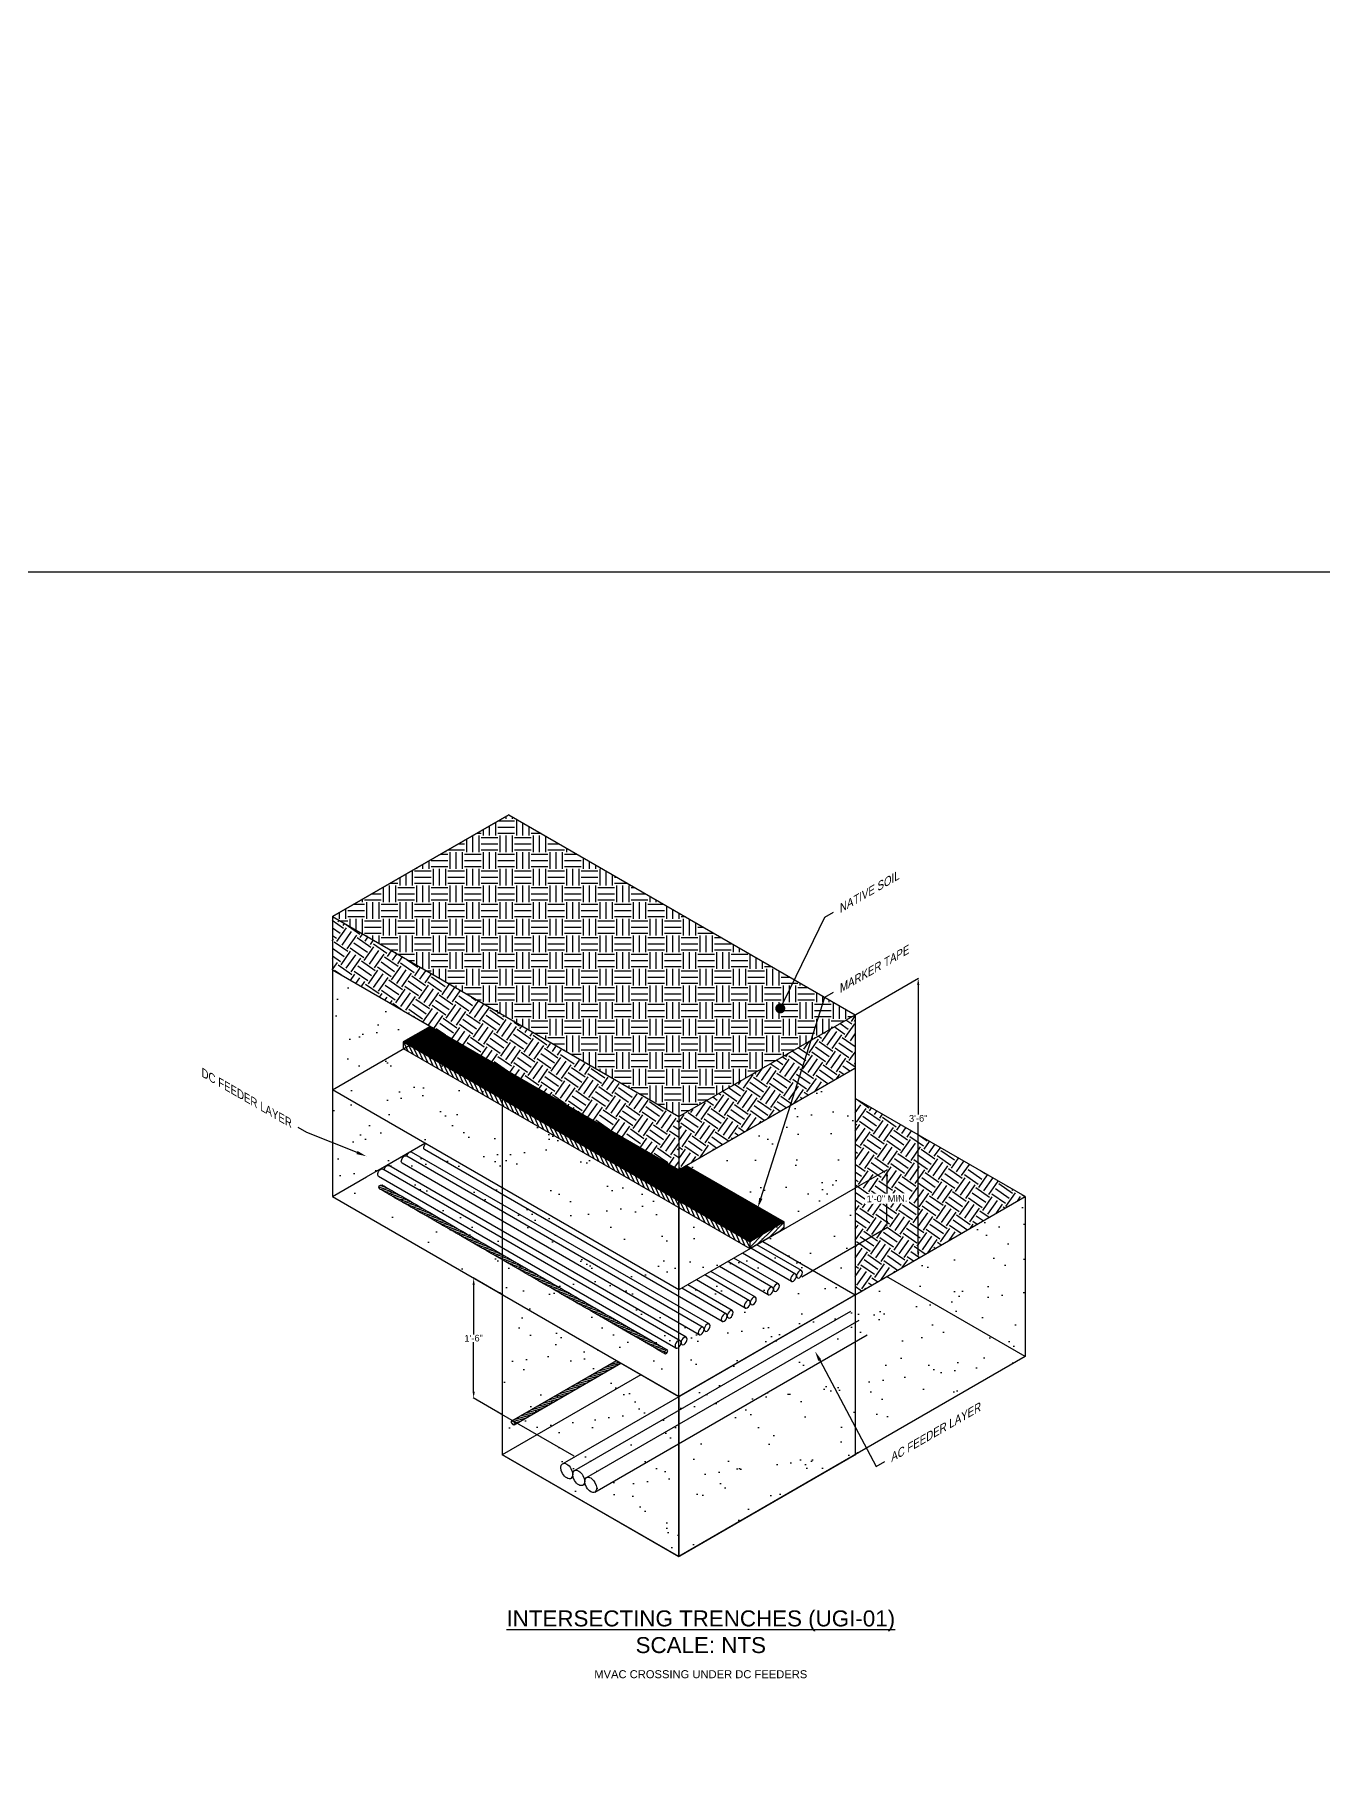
# Model space of a CAD drawing. Header units: feet. Extents: x -1012 to 2720, y -48 to 612.
# Drawn here: x 880 to 1073.4, y 353 to 612 of the extents above; entities that cross this region are included whole.
import ezdxf
from ezdxf import colors
from ezdxf.entities.mleader import LeaderData, LeaderLine
from ezdxf.math import Vec2, Vec3

# ---------------------------------------------------------------- set-up
doc = ezdxf.new("R2010")
doc.units = ezdxf.units.FT
doc.header["$MEASUREMENT"] = 0
for name, color, linetype in [('E-CABL-ACMV', 1, 'AC_CABLE'), ('E-CABL-HARN-CBHR', 2, 'Continuous'), ('E-CABL-UG2', 142, 'GROUND_WIRE_G2'), ('E-MRKR-TREN', 6, 'Continuous'), ('E-TREN', 3, 'Continuous'), ('E-TREN-HATCH', 254, 'Continuous'), ('G-ANNO-TEXT', 1, 'Continuous'), ('G-DIMS', 7, 'Continuous'), ('text', 1, 'Continuous')]:
    doc.layers.add(name, color=color, linetype=linetype)
doc.styles.add('NEI-A', font='arial.ttf')
doc.styles.get("Standard").update_dxf_attribs({"font": 'arial.ttf'})
doc.linetypes.add('AC_CABLE', pattern='A,1,-0.2,["AC",Standard,S=0.1,R=0,X=-0.1,Y=-0.05],-0.2', length=1.4)
doc.linetypes.add('GROUND_WIRE_G2', pattern='A,1,-0.2,["G2",Standard,S=0.1,R=0,X=-0.1,Y=-0.05],-0.2', length=1.4)
doc.dimstyles.new('NEI-A', dxfattribs={"dimtxt": 0.1, "dimasz": 0.125, "dimexe": 0.0625, "dimexo": 0.0625, "dimgap": 0.0625, "dimtad": 0, "dimtih": 1, "dimtoh": 1, "dimdec": 4, "dimzin": 3, "dimdsep": 46, "dimlunit": 4, "dimtxsty": 'NEI-A', "dimcen": 0, "dimadec": 0, "dimazin": 0, "dimtfac": 0.75, "dimtdec": 4, "dimtofl": 0, "dimtmove": 0, "dimatfit": 3, "dimfxl": 1, "dimfrac": 1, "dimtolj": 1, "dimtzin": 0, "dimarcsym": 0})
pattern_1 = [(55, (-6082890.4384, -2152117.796), (-0.6139390198, 3.4818212016), [2.5, -2.5]), (55, (-6082891.2064, -2152117.2583), (-0.6139390198, 3.4818212016), [2.5, -2.5]), (55, (-6082891.9743, -2152116.7206), (-0.6139390198, 3.4818212016), [2.5, -2.5]), (145, (-6082892.051, -2152116.2854), (-3.4818212016, -0.6139390198), [2.5, -2.5]), (145, (-6082891.5133, -2152115.5174), (-3.4818212016, -0.6139390198), [2.5, -2.5]), (145, (-6082890.9756, -2152114.7495), (-3.4818212016, -0.6139390198), [2.5, -2.5])]
pattern_2 = [(37.5, (-6082890.4384, -2152117.796), (-0.2519734324, 7.707295076), [0, -6.08, 0, -6.8, 0, -6.5]), (7.5, (-6082890.438, -2152117.796), (7.079106821, 11.288584261), [0, -3.28, 0, -5.48, 0, -2.1]), (327.5, (-6082895.3584, -2152117.796), (12.456567447, 0.022636214), [0, -2, 0, -7.2, 0, -9.4]), (317.5, (-6082895.358, -2152117.796), (12.024506418, 3.51070226), [0, -1, 0, -4.72, 0, -5.4])]

# ---------------------------------------------------------------- blocks, each defined once
blk = doc.blocks.new('*D22')
at = {"layer": 'Defpoints', "color": 0, "transparency": 16777216}
for p in [(950.2, 423), (945.91, 407.47), (950.2, 405)]:
    blk.add_point(p, dxfattribs=at)
at = {"layer": 'text', "color": 0, "lineweight": -2, "transparency": 16777216}
for p, q in [((950.13, 423.03), (945.85, 425.51)), ((945.91, 424.47), (945.91, 417.04)), ((945.91, 408.47), (945.91, 415.9)), ((950.13, 405.03), (945.85, 407.51))]:
    blk.add_line(p, q, dxfattribs=at)
at = {"layer": 'text', "color": 0, "transparency": 16777216}
for points in [[(945.75, 424.47), (946.08, 424.47), (945.91, 425.47)], [(945.75, 408.47), (946.08, 408.47), (945.91, 407.47)]]:
    blk.add_solid(points, dxfattribs=at)
at = {"layer": 'text', "color": 0, "transparency": 16777216, "insert": (945.91, 416.47), "char_height": 1, "attachment_point": 5, "rotation": 1, "style": 'NEI-A'}
blk.add_mtext('\\A1;1\'-6"', dxfattribs=at)
blk = doc.blocks.new('*D23')
at = {"layer": 'Defpoints', "color": 0, "transparency": 16777216}
for p in [(1007.91, 441.74), (1003.02, 438.92), (995.07, 425.67)]:
    blk.add_point(p, dxfattribs=at)
at = {"layer": 'text', "color": 0, "lineweight": -2, "transparency": 16777216}
for p, q in [((1003.08, 438.96), (1007.97, 441.78)), ((1007.91, 440.74), (1007.91, 437.98)), ((1007.91, 434.08), (1007.91, 436.83)), ((995.13, 425.7), (1007.97, 433.11))]:
    blk.add_line(p, q, dxfattribs=at)
at = {"layer": 'text', "color": 0, "transparency": 16777216}
for points in [[(1007.74, 440.74), (1008.07, 440.74), (1007.91, 441.74)], [(1007.74, 434.08), (1008.07, 434.08), (1007.91, 433.08)]]:
    blk.add_solid(points, dxfattribs=at)
at = {"layer": 'text', "color": 0, "transparency": 16777216, "insert": (1007.91, 437.41), "char_height": 1, "attachment_point": 5, "rotation": 1, "style": 'NEI-A', "bg_fill": 3, "box_fill_scale": 1.25, "bg_fill_color": 256, "bg_fill_true_color": 13158600, "bg_fill_transparency": 0}
blk.add_mtext('\\A1;1\'-0" MIN.', dxfattribs=at)
blk = doc.blocks.new('*D24')
at = {"layer": 'Defpoints', "color": 0, "transparency": 16777216}
for p in [(1003.16, 465), (1012.6, 428.45), (1003.16, 423)]:
    blk.add_point(p, dxfattribs=at)
at = {"layer": 'text', "color": 0, "lineweight": -2, "transparency": 16777216}
for p, q in [((1003.22, 465.03), (1012.66, 470.48)), ((1012.6, 469.45), (1012.6, 450.02)), ((1012.6, 429.45), (1012.6, 448.87)), ((1003.22, 423.03), (1012.66, 428.48))]:
    blk.add_line(p, q, dxfattribs=at)
at = {"layer": 'text', "color": 0, "transparency": 16777216}
for points in [[(1012.43, 469.45), (1012.76, 469.45), (1012.6, 470.45)], [(1012.43, 429.45), (1012.76, 429.45), (1012.6, 428.45)]]:
    blk.add_solid(points, dxfattribs=at)
at = {"layer": 'text', "color": 0, "transparency": 16777216, "insert": (1012.6, 449.45), "char_height": 1, "attachment_point": 5, "rotation": 1, "style": 'NEI-A'}
blk.add_mtext('\\A1;3\'-6"', dxfattribs=at)
blk = doc.blocks.new('_Dot')
at = {"color": 0, "linetype": 'ByBlock', "lineweight": -2}
blk.add_line((-0.5, 0), (-1, 0), dxfattribs=at)
at = {"color": 0, "linetype": 'ByBlock', "const_width": 0.5}
blk.add_lwpolyline([(-0.25, 0, 1), (0.25, 0, 1)], format="xyb", close=True, dxfattribs=at)

msp = doc.modelspace()

# ---------------------------------------------------------------- hatches: boundary and pattern name
at = {"layer": 'E-CABL-UG2', "linetype": 'Continuous'}
h = msp.add_hatch(dxfattribs=at)
h.set_pattern_fill('ANSI31', color=256, scale=2, angle=150)
h.set_pattern_definition([(195, (-6083452.48603, -2152103.04327), (0.064704761276, -0.241481456572), [])])
edge = h.paths.add_edge_path()
edge.add_spline(control_points=[(950.19595, 429.04904), (940.19444, 434.83038), (932.28833, 439.40304)], knot_values=[4.141592654, 4.141592654, 4.141592654, 4.615716579, 4.615716579, 4.615716579], weights=[1, 1, 1], degree=2, periodic=0)
edge.add_spline(control_points=[(932.28833, 439.40304), (931.91478, 439.48595), (931.76968, 439.33044)], knot_values=[2.570796327, 2.570796327, 2.570796327, 4.141592654, 4.141592654, 4.141592654], weights=[1, 0.707106781, 1], degree=2, periodic=0)
edge.add_spline(control_points=[(931.76968, 439.33044), (931.60356, 439.13352), (931.79449, 438.87848)], knot_values=[1, 1, 1, 2.570796327, 2.570796327, 2.570796327], weights=[1, 0.707106781, 1], degree=2, periodic=0)
edge.add_spline(control_points=[(931.79449, 438.87848), (939.92456, 434.18415), (950.19595, 428.2509)], knot_values=[0.516798508, 0.516798508, 0.516798508, 1, 1, 1], weights=[1, 1, 1], degree=2, periodic=0)
edge.add_line((950.19595, 428.2509), (950.19595, 429.04904))
edge = h.paths.add_edge_path()
edge.add_spline(control_points=[(957.02819, 425.09997), (953.49788, 427.14037), (950.19595, 429.04904)], knot_values=[4.615716579, 4.615716579, 4.615716579, 4.772245034, 4.772245034, 4.772245034], weights=[1, 1, 1], degree=2, periodic=0)
edge.add_line((950.19595, 429.04904), (950.19595, 428.2509))
edge.add_spline(control_points=[(950.19595, 428.2509), (961.18145, 421.90515), (974.61637, 414.14222)], knot_values=[0.000003385, 0.000003385, 0.000003385, 0.516798508, 0.516798508, 0.516798508], weights=[1, 1, 1], degree=2, periodic=0)
edge.add_spline(control_points=[(974.61637, 414.14222), (974.61643, 414.14218), (974.61648, 414.14215)], knot_values=[0.000001323, 0.000001323, 0.000001323, 0.000003385, 0.000003385, 0.000003385], weights=[1, 1, 1], degree=2, periodic=0)
edge.add_ellipse((974.78836, 414.4397), major_axis=(-0.17181, -0.29759), ratio=0.577350269, start_angle=0, end_angle=359.97705, ccw=False)
edge.add_spline(control_points=[(974.96018, 414.73729), (965.35838, 420.28538), (957.02819, 425.09997)], knot_values=[4.772245034, 4.772245034, 4.772245034, 5.141592654, 5.141592654, 5.141592654], weights=[1, 1, 1], degree=2, periodic=0)
h = msp.add_hatch(dxfattribs=at)
h.set_pattern_fill('ANSI31', color=256, scale=2, angle=150)
h.set_pattern_definition([(195, (-6082798.22066, -2152178.08702), (0.064704761276, -0.241481456572), [])])
edge = h.paths.add_edge_path()
edge.add_ellipse((951.83434, 403.77069), major_axis=(0.17181, -0.29759), ratio=0.577350269, start_angle=0, end_angle=360)
edge.add_line((952.00616, 403.4731), (968.00941, 412.71258))
edge.add_line((968.00941, 412.71258), (967.32215, 413.10936))
edge.add_line((967.32215, 413.10936), (951.66253, 404.06828))
at = {"layer": 'E-MRKR-TREN', "linetype": 'Continuous'}
h = msp.add_hatch(dxfattribs=at)
h.set_pattern_fill('ANSI31', color=256)
h.set_pattern_definition([(45, (-6082890.43841, -2152131.23608), (-0.0883883476483, 0.0883883476483), [])])
h.paths.add_polyline_path([(939.38452, 463.23916), (935.35574, 460.91314), (977.35797, 436.66314), (982.55413, 439.66314), (977.89645, 442.34773), (976.67555, 441.70918)])
h.paths.add_polyline_path([(982.55413, 439.66314), (977.35797, 436.66314), (987.31727, 430.91314), (992.51342, 433.91314)])
at = {"layer": 'E-MRKR-TREN'}
h = msp.add_hatch(dxfattribs=at)
h.set_pattern_fill('ANSI31', color=256, scale=4, angle=70)
h.set_pattern_definition([(115, (-6082890.4384, -2152131.2361), (-0.45315389352, -0.21130913087), [])])
h.paths.add_polyline_path([(987.31727, 429.91314), (987.31727, 430.91314), (935.35574, 460.91314), (935.35574, 459.91314)])
h = msp.add_hatch(dxfattribs=at)
h.set_pattern_fill('ANSI31', color=256, scale=4)
h.set_pattern_definition([(45, (-6082890.4384, -2152131.2361), (-0.353553390593, 0.353553390593), [])])
h.paths.add_polyline_path([(987.31727, 430.91314), (987.31727, 429.91314), (992.51342, 432.91314), (992.51342, 433.91314)])
at = {"layer": 'E-TREN-HATCH', "linetype": 'Continuous'}
h = msp.add_hatch(dxfattribs=at)
h.set_pattern_fill('EARTH', color=256, scale=10)
h.set_pattern_definition([(0, (-6082890.4384, -2152117.796), (2.5, 2.5), [2.5, -2.5]), (0, (-6082890.4384, -2152116.8585), (2.5, 2.5), [2.5, -2.5]), (0, (-6082890.4384, -2152115.921), (2.5, 2.5), [2.5, -2.5]), (90, (-6082890.126, -2152115.6085), (-2.5, 2.5), [2.5, -2.5]), (90, (-6082889.1884, -2152115.6085), (-2.5, 2.5), [2.5, -2.5]), (90, (-6082888.251, -2152115.6085), (-2.5, 2.5), [2.5, -2.5])])
h.paths.add_polyline_path([(951.19361, 494.99718), (924.71402, 479.70918), (976.67555, 449.70918), (1003.15514, 464.99718)])
h = msp.add_hatch(dxfattribs=at)
h.set_pattern_fill('EARTH', color=256, scale=10, angle=55)
h.set_pattern_definition(pattern_1)
h.paths.add_polyline_path([(924.71402, 471.70918), (976.67555, 441.70918), (976.67555, 449.49718), (924.71402, 479.70918)])
h = msp.add_hatch(dxfattribs=at)
h.set_pattern_fill('AR-SAND', color=252, scale=4)
h.set_pattern_definition(pattern_2)
h.paths.add_polyline_path([(924.71402, 471.70918), (924.71402, 437.70918), (950.19595, 422.99718), (950.19595, 456.99718)])
h = msp.add_hatch(dxfattribs=at)
h.set_pattern_fill('AR-SAND', color=252, scale=4)
h.set_pattern_definition([(37.5, (-6082796.004, -2152178.087), (-0.2519734324, 7.707295076), [0, -6.08, 0, -6.8, 0, -6.5]), (7.5, (-6082796.004, -2152178.087), (7.079106821, 11.288584261), [0, -3.28, 0, -5.48, 0, -2.1]), (327.5, (-6082800.924, -2152178.087), (12.456567447, 0.022636214), [0, -2, 0, -7.2, 0, -9.4]), (317.5, (-6082800.924, -2152178.087), (12.024506418, 3.51070226), [0, -1, 0, -4.72, 0, -5.4])])
h.paths.add_polyline_path([(1003.15514, 456.99718), (976.67555, 441.39669), (950.19595, 456.99718), (950.19595, 398.99718), (976.67555, 383.70918), (1003.15514, 398.99718)])
h = msp.add_hatch(dxfattribs=at)
h.set_pattern_fill('EARTH', color=256, scale=10, angle=55)
h.set_pattern_definition(pattern_1)
h.paths.add_polyline_path([(1003.15514, 452.42118), (1003.15514, 422.99718), (1028.63707, 437.70918)])
h = msp.add_hatch(dxfattribs=at)
h.set_pattern_fill('AR-SAND', color=252, scale=4)
h.set_pattern_definition(pattern_2)
h.paths.add_polyline_path([(1028.63707, 437.70918), (1003.15514, 422.99718), (1003.15514, 398.99718), (1028.63707, 413.70918)])

# ---------------------------------------------------------------- linework, layer by layer
at = {"layer": 'E-CABL-ACMV', "linetype": 'Continuous', "flags": 128}
for points in [[(993.43403, 415.31683), (1002.47304, 420.5355)], [(995.22844, 414.28083), (1003.72291, 419.18511)], [(964.10134, 393.37934), (1004.94954, 416.96306)], [(975.78837, 407.2011), (991.63963, 416.35283)], [(977.58278, 406.1651), (993.43403, 415.31683)], [(979.37718, 405.1291), (995.22844, 414.28083)], [(959.93711, 398.04937), (975.78837, 407.2011)], [(961.73152, 397.01337), (977.58278, 406.1651)], [(963.52592, 395.97737), (979.37718, 405.1291)], [(959.24266, 397.64843), (959.93711, 398.04937)], [(961.03706, 396.61243), (961.73152, 397.01337)], [(960.51253, 395.45134), (960.8323, 395.63596)], [(962.30694, 394.41534), (962.62671, 394.59996)], [(962.83147, 395.57643), (963.52592, 395.97737)]]:
    msp.add_lwpolyline(points, dxfattribs=at)
at = {"layer": 'E-CABL-ACMV', "linetype": 'Continuous'}
for centre in [(959.87812, 396.55019), (961.67252, 395.51419), (963.46693, 394.47819)]:
    msp.add_ellipse(centre, major_axis=(0.63442, -1.09884), ratio=0.577350269, dxfattribs=at)
at = {"layer": 'E-CABL-HARN-CBHR', "linetype": 'Continuous', "flags": 128}
for points in [[(980.35123, 418.10075), (935.87203, 443.78083)], [(981.24843, 418.61875), (936.60908, 444.39018)], [(983.18091, 419.00191), (938.54117, 444.77468)], [(976.25271, 415.00191), (931.65841, 440.74844)], [(976.88713, 416.10075), (932.29278, 441.84731)], [(977.78433, 416.61875), (933.1996, 442.35975)], [(979.71681, 417.00191), (935.16979, 442.72114)], [(990.74354, 424.10075), (984.04865, 427.96604)], [(991.64074, 424.61875), (984.94585, 428.48404)], [(993.57322, 425.00191), (986.24392, 429.23348)], [(986.64502, 421.00191), (979.31571, 425.23348)], [(987.27943, 422.10075), (980.58455, 425.96604)], [(988.17664, 422.61875), (981.48175, 426.48404)], [(990.10912, 423.00191), (982.77981, 427.23348)], [(983.81533, 420.10075), (977.12045, 423.96604)], [(984.71253, 420.61875), (978.01765, 424.48404)], [(991.00632, 423.51991), (990.84644, 423.61222)], [(987.54222, 421.51991), (987.38233, 421.61222)], [(980.61401, 417.51991), (980.45413, 417.61222)], [(984.07812, 419.51991), (983.91823, 419.61222)], [(977.14991, 415.51991), (976.99003, 415.61222)]]:
    msp.add_lwpolyline(points, dxfattribs=at)
at = {"layer": 'E-CABL-HARN-CBHR', "linetype": 'Continuous', "extrusion": (0, 0, -1)}
for centre, start_param, end_param in [((938.8795, 445.31016), 6.283185307, 8.159835503), ((935.5079, 443.25679), 6.283185307, 9.424806316), ((936.29187, 443.84076), 7.426903089, 9.424806316), ((931.97561, 441.29786), 6.283185307, 9.424806316), ((932.8824, 441.81033), 7.426903089, 9.424806316)]:
    msp.add_ellipse(centre, major_axis=(-0.31721, -0.54942), ratio=0.577350269, start_param=start_param, end_param=end_param, dxfattribs=at)
for centre in [(987.85943, 422.06933), (990.42633, 423.55133), (991.32353, 424.06933), (983.49812, 419.55133), (984.39533, 420.06933), (986.96222, 421.55133), (980.03402, 417.55133), (980.93122, 418.06933), (976.56992, 415.55133), (977.46712, 416.06933)]:
    msp.add_ellipse(centre, major_axis=(-0.31721, -0.54942), ratio=0.577350269, dxfattribs=at)
at = {"layer": 'E-CABL-UG2', "linetype": 'Continuous', "flags": 128}
for points in [[(951.66253, 404.06828), (967.32215, 413.10936)], [(952.00616, 403.4731), (968.00941, 412.71258)]]:
    msp.add_lwpolyline(points, dxfattribs=at)
at = {"layer": 'E-CABL-UG2', "linetype": 'Continuous', "extrusion": (0, 0, -1)}
msp.add_ellipse((974.78836, 414.4397), major_axis=(-0.17181, -0.29759), ratio=0.577350269, dxfattribs=at)
at = {"layer": 'E-CABL-UG2', "linetype": 'Continuous'}
msp.add_ellipse((951.83434, 403.77069), major_axis=(0.17181, -0.29759), ratio=0.577350269, dxfattribs=at)
msp.add_rational_spline([(974.61655, 414.14211), (948.6199, 429.16343), (931.79449, 438.87848), (931.60356, 439.13352), (931.76968, 439.33044), (931.91478, 439.48595), (932.28833, 439.40304), (948.96353, 429.75861), (974.96018, 414.73729)], [1, 1, 1, 0.707106781187, 1, 0.707106781187, 1, 1, 1], degree=2, knots=[0, 0, 0, 1, 1, 2.570796327, 2.570796327, 4.141592654, 4.141592654, 5.141592654, 5.141592654, 5.141592654], dxfattribs=at)
at = {"layer": 'E-MRKR-TREN', "linetype": 'Continuous', "flags": 128}
for points in [[(939.38452, 463.23916), (935.35574, 460.91314), (935.35574, 459.91314)], [(939.38452, 463.23916), (976.68783, 441.65738), (977.89645, 442.34773), (992.51342, 433.91314)], [(935.35574, 460.91314), (987.31727, 430.91314)], [(935.35574, 459.91314), (987.31727, 429.91314)]]:
    msp.add_lwpolyline(points, dxfattribs=at)
msp.add_lwpolyline([(987.31727, 430.91314), (987.31727, 429.91314), (992.51342, 432.91314), (992.51342, 433.91314)], close=True, dxfattribs=at)
at = {"layer": 'E-TREN', "color": 252, "linetype": 'Continuous'}
for points in [[(924.71402, 479.70918), (951.19361, 494.99718)], [(951.19361, 494.99718), (924.71402, 479.70918)], [(951.19361, 494.99718), (1003.15514, 464.99718)], [(924.71402, 479.70918), (976.67555, 449.70918)], [(924.71402, 479.70918), (924.71402, 437.70918)], [(924.71402, 471.70918), (976.67555, 441.70918)], [(976.67555, 449.70918), (1003.15514, 464.99718)], [(1003.15514, 464.99718), (1003.15514, 422.99718)], [(924.71402, 453.70918), (940.30248, 462.70918)], [(976.67555, 441.70918), (1003.15514, 456.99718)], [(976.67555, 423.70918), (924.71402, 453.70918)], [(1028.63707, 437.70918), (1003.15514, 452.42118)], [(976.67555, 449.70918), (976.67555, 423.70918)], [(932.88027, 442.42396), (938.57054, 445.71699)], [(924.71402, 437.70918), (929.84932, 440.67404)], [(929.84932, 440.67404), (932.88027, 442.42396)], [(924.71402, 437.70918), (976.67555, 407.70918)], [(1003.15514, 422.99718), (1028.63707, 437.70918), (1028.63707, 413.70918)], [(989.29873, 430.99718), (1003.15514, 422.99718)], [(1028.63707, 413.70918), (1007.85246, 425.70918)], [(950.19595, 422.99718), (950.19595, 404.99718)], [(976.67555, 407.70918), (950.19595, 422.99718)], [(1003.15514, 422.99718), (976.67555, 407.70918)], [(1028.63707, 413.70918), (976.67555, 383.70918)], [(970.98056, 410.99718), (950.19595, 398.99718)], [(976.67555, 407.70918), (976.67555, 383.70918)], [(976.67555, 383.70918), (950.19595, 398.99718)]]:
    msp.add_lwpolyline(points, dxfattribs=at)
at = {"layer": 'E-TREN', "color": 252, "linetype": 'Continuous', "const_width": 0.2}
for points in [[(950.19595, 456.99718), (950.19595, 398.99718), (976.67555, 383.70918), (1003.15514, 398.99718), (1003.15514, 456.99718)], [(950.19595, 456.99718), (976.67555, 441.70918)], [(1003.15514, 456.99718), (976.67555, 441.70918)], [(976.67555, 383.70918), (976.67555, 441.70918)]]:
    msp.add_lwpolyline(points, dxfattribs=at)
at = {"layer": 'G-DIMS', "flags": 128}
msp.add_lwpolyline([(949.3865, 405.46452), (960.91662, 398.8076)], dxfattribs=at)

# ---------------------------------------------------------------- texts
at = {"layer": 'G-ANNO-TEXT', "attachment_point": 5, "style": 'NEI-A'}
for s, width, insert, char_height in [('{\\LINTERSECTING TRENCHES (UGI-01)\\P\\l\\C7;SCALE: NTS}', 77.1827967, (979.98101, 372.42589), 2.4), ('MVAC CROSSING UNDER DC FEEDERS ', 35.963125, (979.98101, 366.0646), 1.2)]:
    msp.add_mtext_dynamic_manual_height_columns(s, width=width, gutter_width=6.5625, heights=[0], dxfattribs=dict(at, insert=insert, char_height=char_height))

# ---------------------------------------------------------------- dimensions: what is measured, and where the dimension line sits
at = {"layer": 'text'}
dim = msp.add_linear_dim(base=(945.9133, 407.46977), p1=(950.19595, 422.99718), p2=(950.19595, 404.99718), angle=90, dimstyle='NEI-A', override={"dimtxt": 1, "dimasz": 1}, dxfattribs=at)
dim.commit()
dim.dimension.update_dxf_attribs({"geometry": '*D22', "text_midpoint": (945.9133, 416.46977), "text_rotation": 1})

# ---------------------------------------------------------------- leaders
ml = msp.add_multileader_mtext('Standard', dxfattribs=at)
ml.set_content('{\\Q30;NATIVE SOIL}', color=256, style='NEI-A')
ml.set_leader_properties()
ml.set_arrow_properties(name='DOT')
ml.build(insert=Vec2(0, 0))
ml.multileader.update_dxf_attribs({"dogleg_length": 0.125, "arrow_head_size": 1.5, "scale": 12})
ctx = ml.context
ctx.base_point, ctx.scale, ctx.char_height, ctx.arrow_head_size, ctx.landing_gap_size, ctx.plane_origin, ctx.plane_x_axis, ctx.plane_y_axis = Vec3(999.91023, 480.35577), 12, 1.2, 1.5, 0.75, Vec3(999.11471, 452.72975), Vec3(0.866025404, 0.5), Vec3(-0.5, 0.866025404)
notes = []
notes.append((ctx, [(0, (1, 1, 0), (998.6112, 479.60577), (0.866025404, 0.5), 1.5, [(0, [(991.90658, 465.94298)], 0, [])])]))
ctx.mtext.insert, ctx.mtext.text_direction, ctx.mtext.rotation, ctx.mtext.width, ctx.mtext.flow_direction = Vec3(1000.25464, 481.25925), Vec3(0.866025404, 0.5), 0.523598776, 14.0987284, 5
ml = msp.add_multileader_mtext('Standard', dxfattribs=at)
ml.set_content('VENDOR LVDC \\PCONDUCTORS', color=256, style='NEI-A')
ml.set_leader_properties()
ml.build(insert=Vec2(0, 0))
ml.multileader.update_dxf_attribs({"dogleg_length": 0.125, "arrow_head_size": 1.5, "scale": 12})
ctx = ml.context
ctx.base_point, ctx.scale, ctx.char_height, ctx.arrow_head_size, ctx.landing_gap_size, ctx.plane_origin = Vec3(847.06841, 408.39957), 12, 1.2, 1.5, 0.75, Vec3(890.12792, 411.51583)
notes.append((ctx, [(1, (1, 1, 0), (845.56841, 408.39957), (1, 0), 1.5, [(0, [(843.5236, 417.10873)], 0, [])])]))
ctx.mtext.insert, ctx.mtext.width, ctx.mtext.flow_direction = Vec3(847.81841, 409.00981), 156, 5
for ctx, leaders in notes:
    for number, flags, end, landing, length, lines in leaders:
        leader = LeaderData()
        leader.index, (leader.has_last_leader_line, leader.has_dogleg_vector, leader.attachment_direction) = number, flags
        leader.last_leader_point, leader.dogleg_vector, leader.dogleg_length = Vec3(end), Vec3(landing), length
        for number, points, colour, breaks in lines:
            line = LeaderLine()
            line.index, line.vertices, line.color, line.breaks = number, Vec3.list(points), colors.encode_raw_color(colour), breaks
            leader.lines.append(line)
        ctx.leaders.append(leader)

# ---------------------------------------------------------------- next in the draw order: dimensions: what is measured, and where the dimension line sits
dim = msp.add_linear_dim(base=(1007.90598, 441.74008), p1=(995.07241, 425.66716), p2=(1003.02018, 438.91926), angle=90, text='1\'-0" MIN.', dimstyle='NEI-A', override={"dimtxt": 1, "dimasz": 1, "dimtfill": 1}, dxfattribs=at)
dim.commit()
dim.dimension.update_dxf_attribs({"geometry": '*D23', "text_midpoint": (1007.90598, 437.40655), "dimtype": 160, "text_rotation": 1})

# ---------------------------------------------------------------- next in the draw order: hatches: boundary and pattern name
at = {"layer": 'E-TREN-HATCH', "linetype": 'Continuous'}
h = msp.add_hatch(dxfattribs=at)
h.set_pattern_fill('EARTH', color=256, scale=10, angle=55)
h.set_pattern_definition([(55, (-6082850.459, -2152170.878), (-0.6139390198, 3.4818212016), [2.5, -2.5]), (55, (-6082851.2269, -2152170.3403), (-0.6139390198, 3.4818212016), [2.5, -2.5]), (55, (-6082851.9948, -2152169.8026), (-0.6139390198, 3.4818212016), [2.5, -2.5]), (145, (-6082852.0716, -2152169.3674), (-3.4818212016, -0.6139390198), [2.5, -2.5]), (145, (-6082851.5338, -2152168.5994), (-3.4818212016, -0.6139390198), [2.5, -2.5]), (145, (-6082850.996, -2152167.8315), (-3.4818212016, -0.6139390198), [2.5, -2.5])])
h.paths.add_polyline_path([(1003.15514, 464.99718), (982.55413, 453.10318), (976.67555, 449.49718), (976.67555, 441.70918), (1003.15514, 456.99718)])

# ---------------------------------------------------------------- next in the draw order: linework, layer by layer
msp.add_lwpolyline([(55.93092, 531.41527), (1296.88162, 531.41527), (1296.88162, 330.78668), (55.93092, 330.78668)], close=True)
at = {"layer": 'E-CABL-ACMV', "linetype": 'Continuous', "flags": 128}
msp.add_lwpolyline([(991.63963, 416.35283), (1007.49088, 425.50455)], dxfattribs=at)
at = {"layer": 'E-CABL-HARN-CBHR', "linetype": 'Continuous', "flags": 128}
for points in [[(995.10484, 426.61875), (988.40995, 430.48404)], [(994.20764, 426.10075), (987.51275, 429.96604)], [(994.47042, 425.51991), (994.31054, 425.61222)]]:
    msp.add_lwpolyline(points, dxfattribs=at)
at = {"layer": 'E-CABL-HARN-CBHR', "linetype": 'Continuous', "extrusion": (0, 0, -1)}
for centre in [(993.89043, 425.55133), (994.78763, 426.06933)]:
    msp.add_ellipse(centre, major_axis=(-0.31721, -0.54942), ratio=0.577350269, dxfattribs=at)
at = {"layer": 'E-TREN', "color": 252, "linetype": 'Continuous'}
msp.add_lwpolyline([(1003.15514, 438.99718), (976.67555, 423.70918)], dxfattribs=at)

# ---------------------------------------------------------------- next in the draw order: dimensions: what is measured, and where the dimension line sits
at = {"layer": 'text'}
dim = msp.add_linear_dim(base=(1012.59693, 428.4484), p1=(1003.15514, 464.99718), p2=(1003.15514, 422.99718), angle=90, dimstyle='NEI-A', override={"dimtxt": 1, "dimasz": 1}, dxfattribs=at)
dim.commit()
dim.dimension.update_dxf_attribs({"geometry": '*D24', "text_midpoint": (1012.59693, 449.4484), "text_rotation": 1})

# ---------------------------------------------------------------- next in the draw order: leaders
ml = msp.add_multileader_mtext('Standard', dxfattribs=at)
ml.set_content('{\\Q30;MARKER TAPE}', color=256, style='NEI-A')
ml.set_leader_properties()
ml.build(insert=Vec2(0, 0))
ml.multileader.update_dxf_attribs({"dogleg_length": 0.125, "arrow_head_size": 1.5, "scale": 12})
ctx = ml.context
ctx.base_point, ctx.scale, ctx.char_height, ctx.arrow_head_size, ctx.landing_gap_size, ctx.plane_origin, ctx.plane_x_axis, ctx.plane_y_axis = Vec3(999.91023, 468.37063), 12, 1.2, 1.5, 0.75, Vec3(993.36593, 459.91213), Vec3(0.866025404, 0.5), Vec3(-0.5, 0.866025404)
notes = []
notes.append((ctx, [(0, (1, 1, 0), (998.6112, 467.62063), (0.866025404, 0.5), 1.5, [(0, [(988.52794, 436.01918)], 0, [])])]))
ctx.mtext.insert, ctx.mtext.text_direction, ctx.mtext.rotation, ctx.mtext.width, ctx.mtext.flow_direction = Vec3(1000.25955, 469.2656), Vec3(0.866025404, 0.5), 0.523598776, 23.793066, 5
ml = msp.add_multileader_mtext('Standard', dxfattribs=at)
ml.set_content('{\\Q30;AC FEEDER LAYER}', color=256, style='NEI-A')
ml.set_leader_properties()
ml.build(insert=Vec2(0, 0))
ml.multileader.update_dxf_attribs({"dogleg_length": 0.125, "arrow_head_size": 1.5, "scale": 12})
ctx = ml.context
ctx.base_point, ctx.scale, ctx.char_height, ctx.arrow_head_size, ctx.landing_gap_size, ctx.plane_origin, ctx.plane_x_axis, ctx.plane_y_axis = Vec3(1007.60613, 397.99955), 12, 1.2, 1.5, 0.75, Vec3(1001.38492, 389.26811), Vec3(0.866025404, 0.5), Vec3(-0.5, 0.866025404)
notes.append((ctx, [(0, (1, 1, 0), (1006.3071, 397.24955), (0.866025404, 0.5), 1.5, [(0, [(997.11379, 414.51109)], 0, [])])]))
ctx.mtext.insert, ctx.mtext.text_direction, ctx.mtext.rotation, ctx.mtext.width, ctx.mtext.flow_direction = Vec3(1007.95565, 398.89417), Vec3(0.866025404, 0.5), 0.523598776, 15.1487284, 5
ml = msp.add_multileader_mtext('Standard', dxfattribs=at)
ml.set_content('{\\Q-30;DC FEEDER LAYER}', color=256, style='NEI-A')
ml.set_leader_properties()
ml.build(insert=Vec2(0, 0))
ml.multileader.update_dxf_attribs({"dogleg_length": 0.125, "arrow_head_size": 1.5, "scale": 12})
ctx = ml.context
ctx.base_point, ctx.scale, ctx.char_height, ctx.arrow_head_size, ctx.landing_gap_size, ctx.plane_origin, ctx.plane_x_axis, ctx.plane_y_axis = Vec3(904.73616, 456.63559), 12, 1.2, 1.5, 0.75, Vec3(960.42159, 414.29394), Vec3(0.866025404, -0.5), Vec3(0.5, 0.866025404)
notes.append((ctx, [(1, (1, 1, 0), (920.87927, 447.31535), (-0.866025404, 0.5), 1.5, [(0, [(929.81643, 443.76568)], 0, [])])]))
ctx.mtext.insert, ctx.mtext.text_direction, ctx.mtext.rotation, ctx.mtext.width, ctx.mtext.flow_direction = Vec3(905.69079, 456.78906), Vec3(0.866025404, -0.5), 5.759586532, 15.863125, 5
for ctx, leaders in notes:
    for number, flags, end, landing, length, lines in leaders:
        leader = LeaderData()
        leader.index, (leader.has_last_leader_line, leader.has_dogleg_vector, leader.attachment_direction) = number, flags
        leader.last_leader_point, leader.dogleg_vector, leader.dogleg_length = Vec3(end), Vec3(landing), length
        for number, points, colour, breaks in lines:
            line = LeaderLine()
            line.index, line.vertices, line.color, line.breaks = number, Vec3.list(points), colors.encode_raw_color(colour), breaks
            leader.lines.append(line)
        ctx.leaders.append(leader)

doc.saveas('drawing.dxf')
